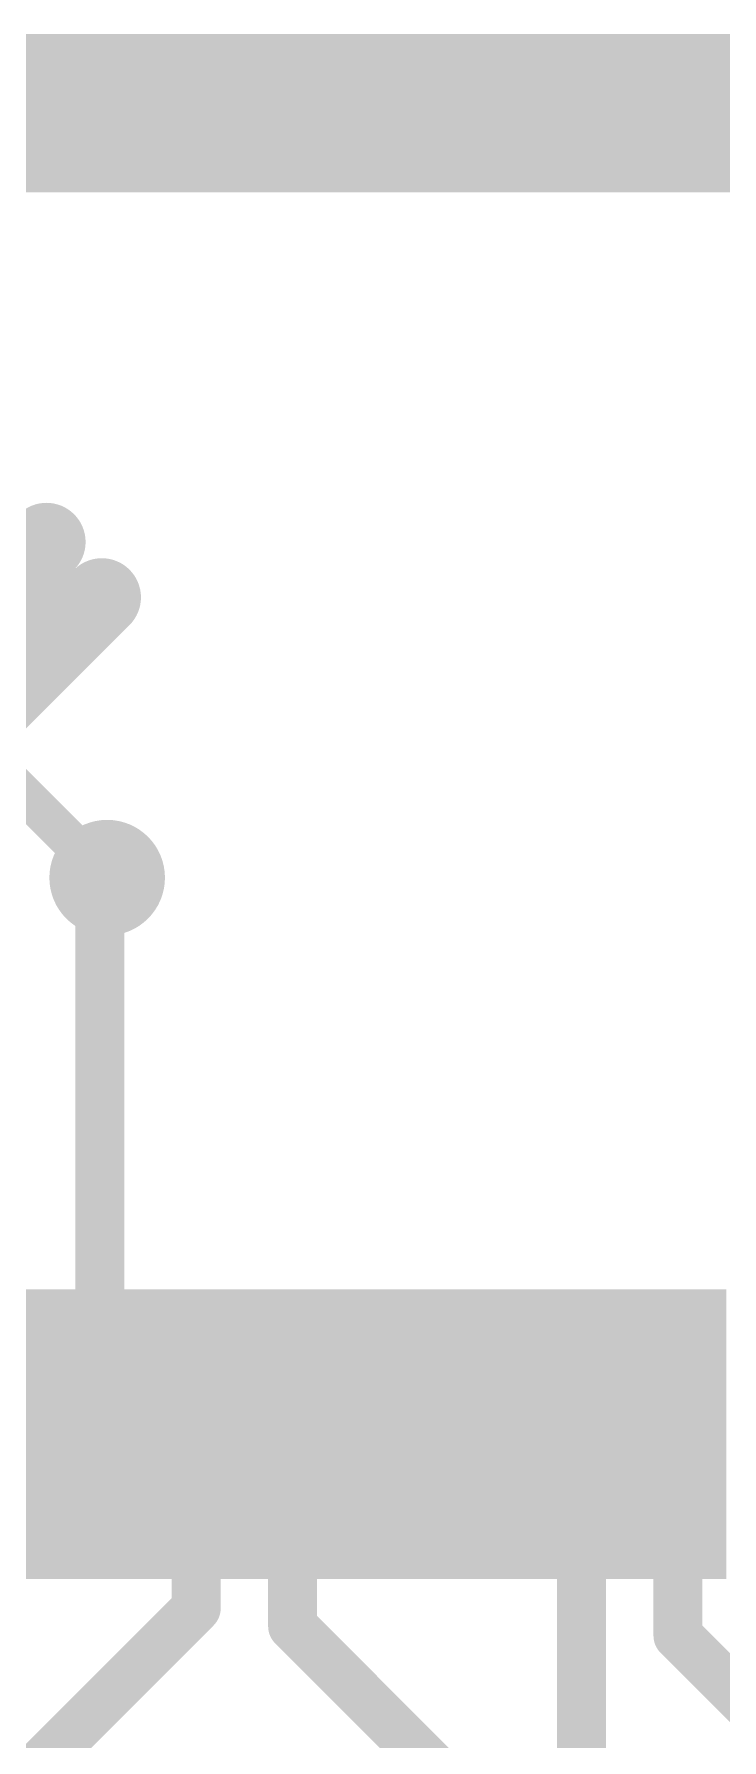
# Model space of a CAD drawing. Header units: millimetres. Extents: x -0.43 to 2.06, y -0.4 to 2.49.
# Drawn here: x 1.0541 to 1.1946, y 2.1369 to 2.4853 of the extents above; entities that cross this region are included whole.
import ezdxf

# ---------------------------------------------------------------- set-up
doc = ezdxf.new("R2010")
doc.units = ezdxf.units.MM
doc.header["$MEASUREMENT"] = 0
for name, color, linetype in [('BottomLayer', 5, 'Continuous'), ('Mechanical2', 216, 'Continuous'), ('TopLayer', 1, 'Continuous'), ('TopOverlay', 2, 'Continuous'), ('TopPaste', 8, 'Continuous'), ('TopSolder', 216, 'Continuous'), ('ViaHoleLayer', 16, 'Continuous')]:
    doc.layers.add(name, color=color, linetype=linetype)

# ---------------------------------------------------------------- blocks, each defined once
blk = doc.blocks.new('FH12A_40S_0_5SH_55__96')
at = {"layer": 'TopLayer'}
for points in [[(0.1811024, -0.03838575), (0.1929134, -0.03838575), (0.1929134, -0.08956685), (0.1811024, -0.08956685)], [(0.2007874, -0.03838575), (0.2125984, -0.03838575), (0.2125984, -0.08956685), (0.2007874, -0.08956685)], [(0.2204725, -0.03838575), (0.2322835, -0.03838575), (0.2322835, -0.08956685), (0.2204725, -0.08956685)], [(0.2401575, -0.03838575), (0.2519685, -0.03838575), (0.2519685, -0.08956685), (0.2401575, -0.08956685)], [(0.2598425, -0.03838575), (0.2716535, -0.03838575), (0.2716535, -0.08956685), (0.2598425, -0.08956685)], [(0.2795276, -0.03838575), (0.2913386, -0.03838575), (0.2913386, -0.08956685), (0.2795276, -0.08956685)], [(0.2992126, -0.03838575), (0.3110236, -0.03838575), (0.3110236, -0.08956685), (0.2992126, -0.08956685)]]:
    blk.add_hatch(color=1, dxfattribs=at).paths.add_polyline_path(points)
at = {"layer": 'TopPaste'}
for points in [[(0.1811024, -0.03838575), (0.1929134, -0.03838575), (0.1929134, -0.08956685), (0.1811024, -0.08956685)], [(0.2007874, -0.03838575), (0.2125984, -0.03838575), (0.2125984, -0.08956685), (0.2007874, -0.08956685)], [(0.2204725, -0.03838575), (0.2322835, -0.03838575), (0.2322835, -0.08956685), (0.2204725, -0.08956685)], [(0.2401575, -0.03838575), (0.2519685, -0.03838575), (0.2519685, -0.08956685), (0.2401575, -0.08956685)], [(0.2598425, -0.03838575), (0.2716535, -0.03838575), (0.2716535, -0.08956685), (0.2598425, -0.08956685)], [(0.2795276, -0.03838575), (0.2913386, -0.03838575), (0.2913386, -0.08956685), (0.2795276, -0.08956685)], [(0.2992126, -0.03838575), (0.3110236, -0.03838575), (0.3110236, -0.08956685), (0.2992126, -0.08956685)]]:
    blk.add_hatch(color=8, dxfattribs=at).paths.add_polyline_path(points)
at = {"layer": 'TopSolder'}
for points in [[(0.1574173, -0.03438575), (0.1772283, -0.03438575), (0.1772283, -0.09356685), (0.1574173, -0.09356685)], [(0.1771024, -0.03438575), (0.1969134, -0.03438575), (0.1969134, -0.09356685), (0.1771024, -0.09356685)], [(0.1967874, -0.03438575), (0.2165984, -0.03438575), (0.2165984, -0.09356685), (0.1967874, -0.09356685)], [(0.2164725, -0.03438575), (0.2362835, -0.03438575), (0.2362835, -0.09356685), (0.2164725, -0.09356685)], [(0.2361575, -0.03438575), (0.2559685, -0.03438575), (0.2559685, -0.09356685), (0.2361575, -0.09356685)], [(0.2558425, -0.03438575), (0.2756535, -0.03438575), (0.2756535, -0.09356685), (0.2558425, -0.09356685)], [(0.2755276, -0.03438575), (0.2953386, -0.03438575), (0.2953386, -0.09356685), (0.2755276, -0.09356685)], [(0.2952126, -0.03438575), (0.3150236, -0.03438575), (0.3150236, -0.09356685), (0.2952126, -0.09356685)]]:
    blk.add_hatch(color=216, dxfattribs=at).paths.add_polyline_path(points)
at = {"layer": 'TopOverlay', "const_width": 0.007874}
blk.add_lwpolyline([(-0.4862205, 0.2086615), (0.4862205, 0.2086615)], dxfattribs=at)

msp = doc.modelspace()

# ---------------------------------------------------------------- hatches: boundary and pattern name
at = {"layer": 'BottomLayer'}
h = msp.add_hatch(color=5, dxfattribs=at)
edge = h.paths.add_edge_path()
edge.add_arc((1.069, 2.313), 0.011811, 0, 360)
at = {"layer": 'TopLayer'}
msp.add_hatch(color=1, dxfattribs=at).paths.add_polyline_path([(0.425, 2.453), (1.418, 2.453), (1.418, 2.473), (0.425, 2.473)])
h = msp.add_hatch(color=1, dxfattribs=at)
edge = h.paths.add_edge_path()
edge.add_arc((1.069, 2.313), 0.011811, 0, 360)
at = {"layer": 'ViaHoleLayer'}
h = msp.add_hatch(color=16, dxfattribs=at)
edge = h.paths.add_edge_path()
edge.add_arc((1.069, 2.313), 0.0059055, 0, 360)

# ---------------------------------------------------------------- linework, layer by layer
at = {"layer": 'BottomLayer', "const_width": 0.008}
for points in [[(1.0019172, 2.3325522), (1.0537672, 2.3844022)], [(1.0537672, 2.3844021), (1.0537672, 2.3844022)], [(1.059424, 2.3844022), (1.0594241, 2.3844021)], [(1.0075741, 2.3268953), (1.0594241, 2.3787453)], [(1.0132309, 2.3212385), (1.0650809, 2.3730885)], [(1.0650809, 2.3730884), (1.0650809, 2.3730885)], [(1.0707377, 2.3730885), (1.0707378, 2.3730884)], [(1.04831, 2.3450038), (1.0707378, 2.3674316)], [(1.04831, 2.33369), (1.0584014, 2.3235986)], [(1.0584014, 2.3235986), (1.069, 2.313)]]:
    msp.add_lwpolyline(points, dxfattribs=at)
for points in [[(1.0537672, 2.3844021, -0.4142083845718639), (1.059424, 2.3844022)], [(1.0594241, 2.3844021, -0.4142135623730951), (1.0594241, 2.3787453)], [(1.0650809, 2.3730884, -0.4142083845718639), (1.0707377, 2.3730885)], [(1.0707378, 2.3730884, -0.4142135623730951), (1.0707378, 2.3674316)]]:
    msp.add_lwpolyline(points, format="xyb", dxfattribs=at)
at = {"layer": 'BottomLayer', "const_width": 0.004}
for points in [[(1.0517672, 2.3844022, 1), (1.0557672, 2.3844022, 1)], [(1.0517672, 2.3844022, 1), (1.0557672, 2.3844022, 1)], [(1.0517672, 2.3844021, 1), (1.0557672, 2.3844021, 1)], [(1.0517672, 2.3844021, 1), (1.0557672, 2.3844021, 1)], [(1.057424, 2.3844022, 1), (1.061424, 2.3844022, 1)], [(1.057424, 2.3844022, 1), (1.061424, 2.3844022, 1)], [(1.0574241, 2.3844021, 1), (1.0614241, 2.3844021, 1)], [(1.0574241, 2.3844021, 1), (1.0614241, 2.3844021, 1)], [(1.0574241, 2.3787453, 1), (1.0614241, 2.3787453, 1)], [(1.0574241, 2.3787453, 1), (1.0614241, 2.3787453, 1)], [(1.0630809, 2.3730885, 1), (1.0670809, 2.3730885, 1)], [(1.0630809, 2.3730885, 1), (1.0670809, 2.3730885, 1)], [(1.0630809, 2.3730884, 1), (1.0670809, 2.3730884, 1)], [(1.0630809, 2.3730884, 1), (1.0670809, 2.3730884, 1)], [(1.0687377, 2.3730885, 1), (1.0727377, 2.3730885, 1)], [(1.0687377, 2.3730885, 1), (1.0727377, 2.3730885, 1)], [(1.0687378, 2.3730884, 1), (1.0727378, 2.3730884, 1)], [(1.0687378, 2.3730884, 1), (1.0727378, 2.3730884, 1)], [(1.0687378, 2.3674316, 1), (1.0727378, 2.3674316, 1)], [(1.0687378, 2.3674316, 1), (1.0727378, 2.3674316, 1)], [(1.0564014, 2.3235986, 1), (1.0604014, 2.3235986, 1)], [(1.0564014, 2.3235986, 1), (1.0604014, 2.3235986, 1)], [(1.067, 2.313, 1), (1.071, 2.313, 1)]]:
    msp.add_lwpolyline(points, format="xyb", close=True, dxfattribs=at)
at = {"layer": 'Mechanical2', "const_width": 0.01}
msp.add_lwpolyline([(-0.1968504, 2.480315), (2.007874, 2.480315)], dxfattribs=at)
at = {"layer": 'TopLayer', "const_width": 0.01}
for points in [[(1.0675197, 2.1993308), (1.0675197, 2.313)], [(1.0872047, 2.1637953), (1.0872047, 2.1993308)], [(1.1068898, 2.1601103), (1.1068898, 2.1993308)], [(1.1659449, 2.1037402), (1.1659449, 2.1993308)], [(1.1856299, 2.158189), (1.1856299, 2.1993308)], [(1.054, 2.1305906), (1.0872047, 2.1637953)], [(1.1068898, 2.1601103), (1.137, 2.1300001)], [(1.1856299, 2.158189), (1.2055118, 2.1383071)]]:
    msp.add_lwpolyline(points, dxfattribs=at)
at = {"layer": 'TopLayer', "const_width": 0.005}
for points in [[(1.0650197, 2.313, 1), (1.0700197, 2.313, 1)], [(1.0650197, 2.1993308, 1), (1.0700197, 2.1993308, 1)], [(1.0847047, 2.1993308, 1), (1.0897047, 2.1993308, 1)], [(1.1043898, 2.1993308, 1), (1.1093898, 2.1993308, 1)], [(1.1634449, 2.1993308, 1), (1.1684449, 2.1993308, 1)], [(1.1831299, 2.1993308, 1), (1.1881299, 2.1993308, 1)], [(1.0847047, 2.1637953, 1), (1.0897047, 2.1637953, 1)], [(1.0847047, 2.1637953, 1), (1.0897047, 2.1637953, 1)], [(1.1043898, 2.1601103, 1), (1.1093898, 2.1601103, 1)], [(1.1043898, 2.1601103, 1), (1.1093898, 2.1601103, 1)], [(1.1831299, 2.158189, 1), (1.1881299, 2.158189, 1)], [(1.1831299, 2.158189, 1), (1.1881299, 2.158189, 1)]]:
    msp.add_lwpolyline(points, format="xyb", close=True, dxfattribs=at)

# ---------------------------------------------------------------- block references
msp.add_blockref('FH12A_40S_0_5SH_55__96', (0.8805118, 2.2633071))

doc.saveas('drawing.dxf')
